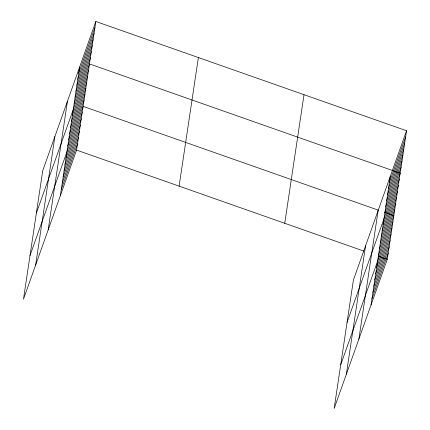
<?xml version="1.0" encoding="UTF-8"?>
<svg xmlns="http://www.w3.org/2000/svg" width="430" height="430" viewBox="0 0 430 430"><rect width="100%" height="100%" fill="white"/><g stroke="black" fill="none" stroke-linecap="round" stroke-linejoin="round"><path stroke-width="0.64" d="M35.631 265.079L54.895 136.487M48.171 229.862L67.435 101.27M60.345 195.682L79.604 67.091M95.842 21.5L42.726 170.667L23.462 299.258L76.578 150.091L95.842 21.5L406.538 130.742L387.274 259.333L334.158 408.5L353.422 279.909L406.538 130.742M179.106 186.142L198.37 57.55M284.746 223.283L304.01 94.691M346.333 374.32L365.591 245.729M358.873 339.103L378.131 210.512M371.042 304.924L390.306 176.332M78.695 73.154L94.933 27.563M77.787 79.217L94.025 33.626M76.884 85.28L93.117 39.684M75.976 91.337L92.208 45.747M75.067 97.4L91.3 51.81M74.159 103.463L90.391 57.873M36.367 213.103L89.483 63.936L400.185 173.177L347.064 322.344M72.342 115.589L88.575 69.999M71.434 121.652L87.666 76.056M70.525 127.71L86.758 82.119M69.617 133.773L85.849 88.182M68.709 139.836L84.941 94.245M67.8 145.899L84.033 100.308M30.009 255.538L83.124 106.371L378.637 210.27M65.957 158.208L82.189 112.617M65.021 164.453L81.254 118.863M64.086 170.699L80.319 125.108M63.151 176.945L79.383 131.354M62.216 183.191L78.448 137.6M61.28 189.436L77.513 143.846M389.397 182.395L405.63 136.804M388.489 188.458L404.721 142.868M387.581 194.521L403.813 148.93M386.672 200.584L402.905 154.988M385.764 206.642L401.996 161.051M384.855 212.705L401.088 167.114M383.039 224.831L399.276 179.24M382.13 230.894L398.368 185.303M381.222 236.951L397.46 191.361M380.313 243.014L396.551 197.424M379.405 249.077L395.643 203.487M378.502 255.141L394.735 209.55M340.71 364.78L393.826 215.613L384.334 212.275M376.659 267.449L392.891 221.858M375.718 273.695L391.956 228.104M374.783 279.941L391.02 234.35M373.847 286.187L390.085 240.596M372.912 292.432L389.15 246.841M371.977 298.678L388.215 253.087M76.578 150.091L363.861 251.099M378.416 256.216L387.274 259.333"/></g></svg>
